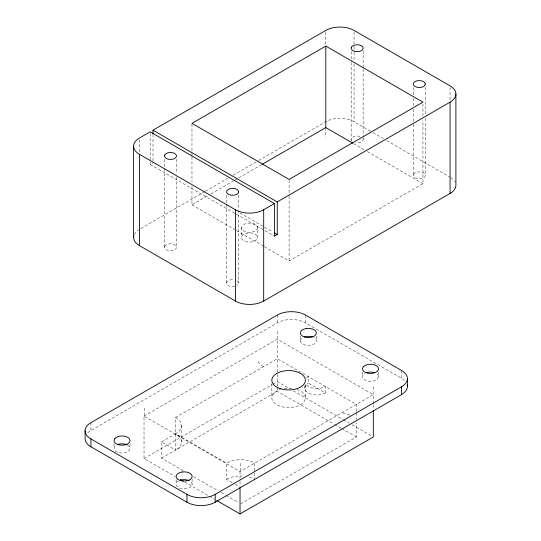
<?xml version="1.0" encoding="UTF-8"?>
<svg xmlns="http://www.w3.org/2000/svg" width="541" height="541" viewBox="0 0 541 541"><rect width="100%" height="100%" fill="white"/><g stroke="black" fill="none" stroke-linecap="round" stroke-linejoin="round"><path stroke-width="0.41" stroke-dasharray="2.71 2.03" d="M127.649 445.155A7.987 4.612 0 0 1 129.718 449.605L128.92 450.721A7.987 4.612 0 0 1 120.961 452.986A7.987 4.612 0 0 1 114.286 449.605L114.286 447.218L115.084 446.109A7.987 4.612 0 0 1 116.356 445.155M378.477 371.985L378.477 376.678L377.408 378.984A7.987 4.612 0 0 1 370.49 381.29L368.421 381.135A7.987 4.612 0 0 1 362.774 375.488L363.572 374.379A7.987 4.612 0 0 1 364.844 373.418M232.19 482.687L226.591 479.448L226.591 463.15L227.795 462.393A19.97 11.53 0 0 1 252.086 461.804L254.608 463.15L254.608 472.117M226.591 479.448L227.795 478.697A19.97 11.53 0 0 1 242.375 476.06M150.175 161.928L150.175 164.437L153.002 162.807M140.863 228.505L204.654 191.67M205.384 191.25L228.011 178.185M233.124 175.237L257.935 160.914M258.666 160.488L325.81 121.725A19.97 11.53 0 0 1 354.051 121.725L372.235 132.22M191.967 186.375L191.967 204.863L208.062 195.578M210.983 193.888L234.388 180.376M235.119 179.95L238.047 178.266M238.777 177.84L261.452 164.748M264.272 246.608L289.104 260.945L422.947 183.67L422.947 119.804M87.77 432.868A19.97 11.53 0 0 1 90.942 430.48L277.31 322.882A19.97 11.53 0 0 1 305.543 322.882L401.55 378.315A19.97 11.53 0 0 1 404.722 380.702M144.028 416.13L277.31 339.187L373.317 394.612L240.035 471.563L144.028 416.13L144.028 458.518L175.304 476.58M183.298 470.758L161.536 458.193L161.536 441.896L175.656 450.044L175.656 417.436L277.31 358.751L356.37 404.398L356.37 411.917M161.536 441.896L175.656 433.74L226.591 463.15M144.028 458.518L272.211 384.516M272.941 384.096L277.31 381.574L289.672 388.708M161.536 458.193L277.31 391.353L333.885 424.022M240.603 503.84L356.37 437L356.37 422.792M234.72 286.331L234.179 286.46A5.992 3.456 0 0 1 227.098 284.444A5.992 3.456 0 0 1 229.634 280.123L231.081 279.778A5.992 3.456 0 0 1 234.179 279.778M349.858 415.211L343.954 413.425L342.372 412.479M263.291 366.839L259.267 363.687L257.624 360.333M372.959 132.64L383.873 138.936M386.781 140.619L450.058 177.15M353.564 143.615L364.519 149.938M367.44 151.629L422.947 183.67M239.974 213.019L272.86 232.001M150.175 164.437L274.422 236.167M191.967 204.863L235.788 230.168M236.518 230.588L263.541 246.189M306.476 378.118A11.983 6.918 0 0 1 308.377 376.685L308.377 383.204L325.317 392.989L325.317 386.47A11.983 6.918 0 0 1 305.591 383.941M293.31 390.812L342.764 419.363M343.494 419.782L349.31 423.143M352.225 424.827L371.863 436.161M334.608 424.435L341.141 428.208M341.865 428.628L356.37 437M234.997 484.303L239.196 486.731M193.448 476.621L218.111 490.863M221.012 492.533L225.367 495.049M226.091 495.468L238.425 502.589M184.758 482.038L208.758 495.894M209.489 496.313L214.581 499.255M378.477 376.678L378.206 375.488A7.987 4.612 0 0 0 376.137 373.418M300.383 336.123L300.654 342.007A7.987 4.612 0 0 0 310.439 345.266L312.36 344.806A7.987 4.612 0 0 0 314.017 337.557M178.476 481.017A7.987 4.612 0 0 0 182.06 488.733L188.119 488.273A7.987 4.612 0 0 0 192.109 484.276L191.839 483.086A7.987 4.612 0 0 0 189.776 481.017M450.058 87.534L450.058 100.93M425.267 87.412L425.267 115.05M425.267 118.405L425.267 175.358M422.947 103.838L422.947 116.443M413.29 87.412L413.29 94.952M413.29 98.3L413.29 105.84M413.29 109.187L413.29 123.429M413.29 124.268L413.29 175.358M401.55 370.484L401.55 378.315M373.317 386.788L373.317 403.755M373.317 404.587L373.317 408.746M363.146 50.712L363.146 68.301M363.146 69.133L363.146 136.981M363.146 137.82L363.146 139.49M362.504 371.985L362.504 376.678M356.37 412.756L356.37 419.444M354.051 32.102L354.051 45.505M354.051 46.343L354.051 51.368M354.051 52.207L354.051 60.578M354.051 63.933L354.051 121.725M351.17 51.544L351.17 61.6M351.17 62.438L351.17 139.49M325.81 32.102L325.81 45.505M325.81 127.588L325.81 137.373M316.357 336.123L316.357 340.816M305.543 315.058L305.543 322.882M305.374 384.462L305.374 397.872M304.867 385.652L304.867 388.1M289.104 180.275L289.104 195.396M289.104 196.241L289.104 260.945M277.31 315.058L277.31 322.882M277.31 331.363L277.31 386.335M277.31 387.173L277.31 391.353M271.832 383.623L271.832 397.872M257.53 227.707A7.987 4.612 0 0 1 245.553 231.697A7.987 4.612 0 0 1 245.553 223.71A7.987 4.612 0 0 1 257.53 227.707L257.53 237.485A7.987 4.612 0 0 1 245.553 241.482A7.987 4.612 0 0 1 245.553 233.496A7.987 4.612 0 0 1 257.53 237.485M254.608 472.929L254.608 479.448L252.086 478.109A19.97 11.53 0 0 0 247.467 476.716M241.556 227.707L241.556 237.485M240.603 463.414L240.603 471.238M240.035 471.563L240.035 480.706M240.035 481.537L240.035 486.521M238.622 195.173L238.622 209.414M238.622 210.246L238.622 283.119M226.638 195.173L226.638 203.551M226.638 204.383L226.638 283.119M192.109 478.799L192.109 484.276M191.967 124.193L191.967 152.765M191.967 153.603L191.967 156.126M191.967 156.964L191.967 182.175M181.505 425.591L181.505 441.896M176.501 159.304L176.501 173.546M176.501 176.893L176.501 247.251M176.136 479.583L176.136 484.276M164.518 159.304L164.518 167.683M164.518 168.522L164.518 247.251M153.002 134.378L153.002 161.13M150.175 133.499L150.175 161.09M144.596 407.982L144.596 415.806M139.45 139.7L139.45 153.103M129.989 443.715L129.989 448.415M114.016 443.715L114.016 448.415M90.942 422.656L90.942 430.48M236.863 280.671A5.992 3.456 0 0 1 236.863 285.567M362.943 138.597A5.992 3.456 0 0 1 360.15 142.486L358.71 142.831A5.992 3.456 0 0 1 355.606 142.831M351.968 141.221A5.992 3.456 0 0 1 354.159 136.494L355.606 136.149A5.992 3.456 0 0 1 360.15 136.494M134.283 234.49A19.97 11.53 0 0 1 138.733 229.756M450.775 177.583A19.97 11.53 0 0 1 455.224 182.317M296.989 389.486A16.771 9.684 0 0 1 301.452 404.1A16.771 9.684 0 0 1 275.754 404.1A16.771 9.684 0 0 1 280.218 389.486M284.262 388.519A16.771 9.684 0 0 1 292.945 388.519M300.383 340.816A7.987 4.612 0 0 1 302.723 337.557M175.656 417.436A19.97 11.53 0 0 1 175.656 433.74A19.97 11.53 0 0 1 175.656 450.044M325.317 392.989A11.983 6.918 0 0 1 308.377 392.989A11.983 6.918 0 0 1 308.377 383.204M165.323 245.526L164.721 246.358A5.992 3.456 0 0 0 168.217 250.449A5.992 3.456 0 0 0 175.697 248.982L176.292 248.15A5.992 3.456 0 0 0 172.802 244.059A5.992 3.456 0 0 0 165.323 245.526M414.088 173.627L413.493 174.466A5.992 3.456 0 0 0 416.989 178.55A5.992 3.456 0 0 0 424.469 177.09L425.064 176.251A5.992 3.456 0 0 0 421.574 172.16A5.992 3.456 0 0 0 414.088 173.627"/><path stroke-width="0.81" d="M153.002 133.546L153.002 130.198L325.81 30.424A19.97 11.53 0 0 1 354.051 30.424L450.058 85.857A19.97 11.53 0 0 1 450.058 102.161L450.058 193.455L263.69 301.053A19.97 11.53 0 0 1 235.457 301.053L139.45 245.621A19.97 11.53 0 0 1 133.769 235.964M325.81 46.08L191.967 123.348L289.104 179.429L422.947 102.161L325.81 46.08L325.81 127.588L262.182 164.329M274.422 203.558L150.175 131.828L139.45 138.023A19.97 11.53 0 0 0 139.45 154.327L235.457 209.752A19.97 11.53 0 0 0 263.69 209.752L274.422 203.558L274.422 236.167L277.249 234.537L277.249 201.928L450.058 102.161M90.942 438.954L186.949 494.386A19.97 11.53 0 0 0 215.19 494.386L401.55 386.788A19.97 11.53 0 0 0 401.55 370.484L305.543 315.058A19.97 11.53 0 0 0 277.31 315.058L90.942 422.656A19.97 11.53 0 0 0 90.942 438.954L90.942 446.785L186.949 502.21A19.97 11.53 0 0 0 215.19 502.21L401.55 394.612A19.97 11.53 0 0 0 407.231 384.955M216.758 500.513L240.035 513.95L373.317 437L373.317 410.403M304.373 336.82L310.439 336.36A7.987 4.612 0 0 1 312.36 336.82M180.133 480.286L182.06 479.826A7.987 4.612 0 0 1 189.262 480.746M325.81 127.588L352.833 143.196M153.002 130.198L277.249 201.928M274.321 232.846L277.249 234.537M180.396 479.515L183.304 481.199M455.907 94.006L455.907 185.299A19.97 11.53 0 0 1 450.058 193.455M407.4 378.639L407.4 386.463M401.55 386.788L401.55 394.612M263.69 209.752L263.69 301.053M240.035 487.353L240.035 513.95M235.457 209.752L235.457 301.053M215.19 494.386L215.19 502.21M186.949 494.386L186.949 502.21M139.45 154.327L139.45 245.621M133.6 146.178L133.6 237.472M85.093 430.805L85.093 438.629A19.97 11.53 0 0 0 90.942 446.785M118.012 444.418A7.987 4.612 0 0 1 122.002 443.803L124.072 443.958A7.987 4.612 0 0 1 127.142 444.885M366.5 372.688A7.987 4.612 0 0 1 374.487 372.688M164.721 155.064L164.518 155.957A5.992 3.456 0 0 0 168.961 159.297A5.992 3.456 0 0 0 175.697 157.688L176.292 156.849A5.992 3.456 0 0 0 170.51 152.501L168.961 152.616A5.992 3.456 0 0 0 165.323 154.226L164.721 155.064M238.622 191.825L238.419 192.718A5.992 3.456 0 0 1 235.626 194.814L232.63 195.281A5.992 3.456 0 0 1 226.848 192.718A5.992 3.456 0 0 1 229.634 188.829L231.081 188.484A5.992 3.456 0 0 1 238.622 191.825M351.373 47.304L351.17 48.196A5.992 3.456 0 0 0 358.71 51.537L360.15 51.192A5.992 3.456 0 0 0 362.943 47.304A5.992 3.456 0 0 0 357.155 44.741L354.159 45.201A5.992 3.456 0 0 0 351.373 47.304M425.267 84.065L424.469 85.789A5.992 3.456 0 0 1 420.83 87.405L419.282 87.52A5.992 3.456 0 0 1 413.493 83.165L414.088 82.333A5.992 3.456 0 0 1 420.83 80.724A5.992 3.456 0 0 1 425.267 84.065M115.084 438.284L114.286 439.393A7.987 4.612 0 0 0 118.946 444.851A7.987 4.612 0 0 0 128.92 442.89L129.718 441.781A7.987 4.612 0 0 0 125.059 436.33A7.987 4.612 0 0 0 115.084 438.284M363.572 366.548L362.774 367.664A7.987 4.612 0 0 0 367.434 373.114A7.987 4.612 0 0 0 377.408 371.16L378.206 370.051A7.987 4.612 0 0 0 373.547 364.593A7.987 4.612 0 0 0 363.572 366.548M306.301 328.536L304.373 328.996A7.987 4.612 0 0 0 300.992 334.757A7.987 4.612 0 0 0 310.439 337.442L312.36 336.982A7.987 4.612 0 0 0 315.748 331.227A7.987 4.612 0 0 0 306.301 328.536M182.06 472.002L180.133 472.462A7.987 4.612 0 0 0 176.745 478.217A7.987 4.612 0 0 0 186.192 480.908L188.119 480.449A7.987 4.612 0 0 0 191.507 474.687A7.987 4.612 0 0 0 182.06 472.002M280.218 388.654A16.771 9.684 0 0 0 305.374 380.269A16.771 9.684 0 0 0 280.218 371.883A16.771 9.684 0 0 0 280.218 388.654"/></g></svg>
